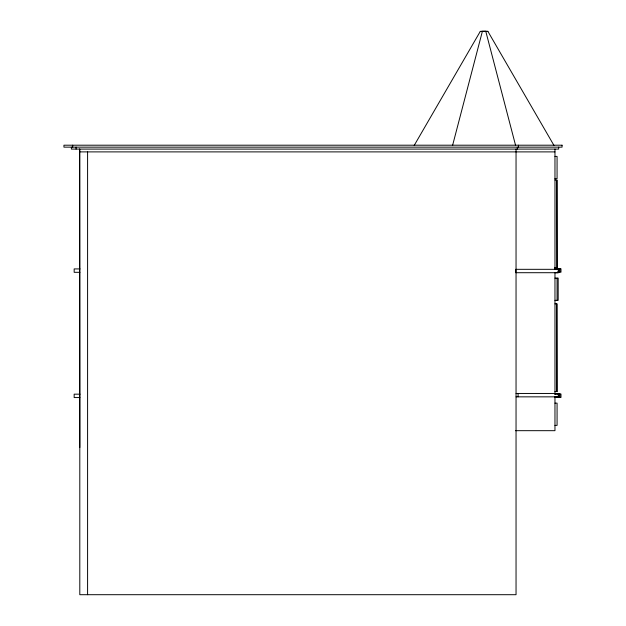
<?xml version="1.0" encoding="UTF-8"?>
<svg xmlns="http://www.w3.org/2000/svg" width="626" height="626" viewBox="0 0 626 626"><rect width="100%" height="100%" fill="white"/><g stroke="black" fill="none" stroke-linecap="round" stroke-linejoin="round"><path stroke-width="0.94" d="M452.621 145.263L482.396 31.3L485.776 31.3L487.904 31.41L553.987 145.459M414.185 145.459L480.275 31.41L482.396 31.3M557.093 267.709L554.965 267.717L557.093 267.709L556.921 180.053L554.965 179.959M554.965 303.853L556.913 303.845L556.96 391.54L556.811 303.743M556.983 391.532L554.965 391.54M485.776 31.3L480.275 31.41M485.807 31.425L487.904 31.41L482.364 31.425L485.807 31.425L515.55 145.263M79.58 151.891L554.965 151.891M554.965 156.406L557.07 156.406L557.07 178.645L554.965 178.645M554.965 268.531L559.926 268.531L559.918 271.856L557.766 271.856M554.785 268.585L559.018 268.585M555.113 268.789L560.982 268.789L560.982 272.177L557.954 272.177M80.026 268.922L74.165 268.922L74.165 272.31L79.901 272.31M558.298 272.709L515.816 272.709L515.816 269.321L558.298 269.321L558.298 272.709L555.387 272.709M554.965 278.108L558.181 278.108L558.181 300.347L554.965 300.347M516.059 393.457L558.298 393.464L558.298 396.845L516.059 396.845M554.785 393.832L559.926 393.777L559.918 397.103L554.785 397.158M555.113 394.036L560.982 394.036L560.982 397.432L555.074 397.432M80.026 394.169L74.165 394.169L74.165 397.565L79.901 397.565M554.965 403.136L557.077 403.136L557.077 425.383L554.965 425.383M515.464 430.68L554.965 430.68L554.965 396.845M79.799 447.551L79.58 149.098M554.965 393.457L558.298 393.464M556.921 180.053L556.968 267.748M558.955 268.531L559.018 271.903M558.955 393.777L559.018 397.158M558.689 147.149L558.689 149.098L71.372 149.098L71.372 147.149M557.077 278.108L557.077 300.347M554.965 149.098L554.965 269.321M554.965 272.709L554.965 394.505M518.508 145.201L518.508 147.149M518.085 393.457L518.085 396.845M517.334 147.149L517.334 149.098M516.043 149.098L516.043 594.7L79.799 594.7L79.799 149.098M87.593 151.891L87.593 594.7M76.075 147.149L76.075 149.098M72.702 145.201L72.702 147.149M562.062 145.201L63.938 145.201L63.938 147.149L562.062 147.149L562.062 145.201"/></g></svg>
